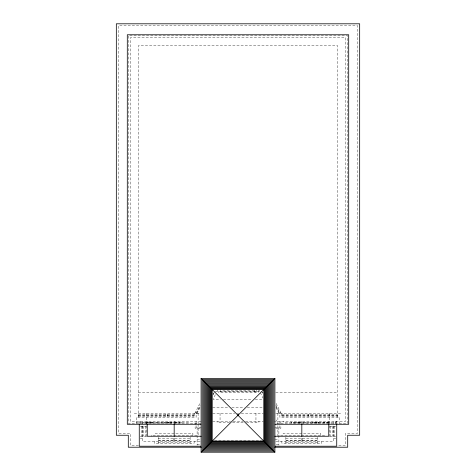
<?xml version="1.0" encoding="UTF-8"?>
<svg xmlns="http://www.w3.org/2000/svg" width="476" height="476" viewBox="0 0 476 476"><rect width="100%" height="100%" fill="white"/><g stroke="black" fill="none" stroke-linecap="round" stroke-linejoin="round"><path stroke-width="0.36" stroke-dasharray="2.38 1.78" d="M215.342 394.687L213.028 399.346L220.418 399.346M194.88 413.305L199.819 403.428M196.112 413.073L200.057 405.189M196.558 413.293L199.843 406.724M199.962 407.605L196.112 415.298L196.112 417.297L136.279 417.297L136.279 423.277M213.111 394.687L214.771 391.367L261.937 391.367M217.002 391.367L217.996 389.368M213.147 394.431L214.123 392.593M278.995 413.519L280.78 412.627M254.309 390.618L222.399 390.618L222.399 391.861M220.4 391.861L256.302 391.861M138.272 392.26L200.241 392.26M275.759 392.26L337.728 392.26M223.381 399.346L252.292 399.346M255.255 399.346L262.669 399.346M212.677 407.319L228.129 407.319M231.806 407.319L244.313 407.319M247.258 407.319L262.71 407.319M134.28 413.305L200.188 413.305M212.701 413.305L234.704 413.305M237.256 413.305L238.744 413.305M241.296 413.305L263.299 413.305M275.812 413.305L341.72 413.305M138.272 414.304L194.119 414.304M281.881 414.304L337.728 414.304M138.272 415.298L165.196 415.298M167.195 415.298L194.119 415.298M281.881 415.298L308.805 415.298M310.804 415.298L337.728 415.298M138.272 415.798L165.196 415.798M167.195 415.798L194.119 415.798M281.881 415.798L308.805 415.798M310.804 415.798L337.728 415.798M138.272 416.298L194.119 416.298M281.881 416.298L337.728 416.298M201.098 421.284L130.293 421.284L130.293 37.765L345.707 37.765L345.707 421.284L274.569 421.284M212.671 421.284L230.58 421.284M233.186 421.284L242.814 421.284M245.42 421.284L263.329 421.284M136.279 422.283L189.133 422.283L189.133 421.284M229.575 422.283L217.056 422.283L217.056 421.284M232.49 422.283L243.51 422.283M246.425 422.283L258.944 422.283L258.944 421.284M147.435 422.283L147.435 422.98L143.335 422.98L143.335 422.283M161.108 422.98L157.258 422.98L157.258 422.283M176.287 422.98L176.298 422.283L176.251 422.98L179.702 422.98L179.702 422.283M201.039 423.277L128.3 423.277L128.3 35.765L347.7 35.765L347.7 423.277L275.842 423.277M140.265 426.27L146.251 426.27M329.749 426.27L335.735 426.27M201.098 427.269L196.112 427.269L196.112 421.284M274.902 427.269L279.888 427.269L279.888 421.284M200.194 428.263L195.118 428.263L195.118 421.284M275.806 428.263L280.882 428.263L280.882 425.473M196.993 435.248L151.356 435.248L151.356 436.242M324.644 435.248L279.007 435.248L279.007 436.242M140.265 436.242L146.251 436.242M329.749 436.242L335.735 436.242M140.265 438.235L142.259 438.235M158.216 438.235L190.132 438.235M285.868 438.235L317.784 438.235M333.741 438.235L335.735 438.235M197.112 439.812L201.098 439.812M274.902 439.812L278.888 439.812M158.216 440.235L173.675 440.235M174.674 440.235L190.132 440.235M214.539 440.235L261.461 440.235M285.868 440.235L301.326 440.235M302.325 440.235L317.784 440.235M158.216 440.728L173.675 440.728M174.674 440.728L190.132 440.728M285.868 440.728L301.326 440.728M302.325 440.728L317.784 440.728M200.152 441.228L142.259 441.228L142.259 421.284M275.848 441.228L333.741 441.228L333.741 421.284M158.216 442.228L190.132 442.228M285.868 442.228L317.784 442.228M197.112 444.221L199.771 444.221M276.229 444.221L278.888 444.221M138.462 445.221L130.293 445.221L130.293 433.249L118.328 433.249L118.328 25.793L357.672 25.793L357.672 433.249L345.707 433.249L345.707 445.221L337.538 445.221M195.22 412.627L197.005 413.519M276.181 403.428L281.12 413.305M275.943 405.189L279.888 413.073M276.157 406.724L279.442 413.293M276.038 407.605L279.888 415.298L279.888 417.297L339.721 417.297L339.721 423.277M262.93 393.36L262.27 392.028L262.859 393.36M276.229 419.957L276.895 421.284M260.366 392.694L262.883 398.013M259.123 390.034L259.735 391.367M337.728 417.297L337.728 45.738L138.272 45.738L138.272 417.297M336.734 421.284L336.734 423.485M336.461 421.284L336.461 422.283L283.607 422.283L283.607 421.284M335.735 421.284L335.735 423.462M334.735 426.27L334.735 436.242M333.242 426.27L333.242 436.242M332.742 426.27L332.742 436.242M330.749 426.27L330.749 436.242M329.749 413.305L329.749 437.242M329.089 422.283L329.089 422.98L328.273 422.98L328.273 422.283M328.755 421.284L328.755 423.42M327.452 422.283L327.452 422.98L324.001 422.98L324.037 422.283L324.049 422.98M327.25 422.283L327.25 422.98M327.202 422.283L327.202 422.98M326.75 422.283L326.75 422.98M324.739 422.283L324.739 422.98M323.507 422.283L323.507 422.98L320.336 422.98L320.336 422.283M323.341 422.283L323.341 422.98M321.77 441.228L321.77 443.221L281.881 443.221L281.881 441.228M321.008 422.283L321.008 422.98M320.538 435.248L320.538 433.249L283.113 433.249L283.113 435.248M319.503 422.283L319.503 422.98L317.534 422.98L317.534 422.283M318.86 422.283L318.86 422.98M318.182 422.283L318.182 422.98M317.784 437.242L317.784 443.221M317.331 422.283L317.331 422.98L313.404 422.98L313.404 422.283M316.576 422.283L316.576 422.98M316.457 422.283L316.457 422.98M315.874 422.283L315.874 422.98M315.528 422.283L315.528 422.98M314.85 422.283L314.85 422.98M314.077 422.283L314.077 422.98M312.661 422.283L312.661 422.98L309.489 422.98L309.489 422.283M312.488 422.283L312.488 422.98M310.804 414.304L310.804 416.298M310.162 422.283L310.162 422.98M308.805 414.304L308.805 416.298M308.859 422.283L308.859 422.98L305.009 422.98L305.009 422.283M305.711 422.283L305.711 422.98M304.557 422.283L304.557 422.98L300.07 422.98L300.07 422.283M303.855 422.283L303.855 422.98M302.325 438.235L302.325 442.228M301.826 421.284L301.826 423.42M301.314 438.235L301.314 442.228M300.772 422.283L300.772 422.98M299.957 422.283L299.957 422.98L296.03 422.98L296.03 422.283M299.208 422.283L299.208 422.98M299.083 422.283L299.083 422.98M298.5 422.283L298.5 422.98M298.154 422.283L298.154 422.98M297.476 422.283L297.476 422.98M296.703 422.283L296.703 422.98M295.18 422.283L295.162 422.98L291.086 422.98L291.086 422.283M294.513 422.283L294.513 422.98M293.341 422.283L293.341 422.98M291.788 422.283L291.788 422.98M285.868 437.242L285.868 443.221M281.881 413.305L281.881 417.297M280.882 421.284L280.882 424.776M278.888 427.269L278.888 445.221M277.889 413.305L277.889 424.913M277.889 425.633L277.889 437.242M258.301 390.034L258.301 392.361L218.407 392.361L218.407 391.367M256.302 389.368L256.302 392.361M255.951 413.305L255.951 422.283M255.309 391.367L255.309 392.361M254.309 390.034L254.309 391.861M220.4 389.368L220.4 392.361M220.049 413.305L220.049 422.283M198.111 413.305L198.111 423.462M198.111 424.187L198.111 435.79M197.112 427.269L197.112 445.221M194.119 413.305L194.119 417.297M194.119 441.228L194.119 443.221L154.23 443.221L154.23 441.228M192.887 435.248L192.887 433.249L155.462 433.249L155.462 435.248M190.132 437.242L190.132 443.221M181.338 422.283L181.338 422.98L180.523 422.98L180.523 422.283M179 422.283L179 422.98M176.989 422.283L176.989 422.98M175.757 422.283L175.757 422.98L172.586 422.98L172.586 422.283M175.59 422.283L175.59 422.98M174.674 438.235L174.674 442.228M174.174 421.284L174.174 423.42M173.675 438.235L173.675 442.228M173.264 422.283L173.264 422.98M171.759 422.283L171.759 422.98L169.789 422.98L169.789 422.283M171.11 422.283L171.11 422.98M170.432 422.283L170.432 422.98M169.581 422.283L169.581 422.98L165.654 422.98L165.654 422.283M168.831 422.283L168.831 422.98M168.706 422.283L168.706 422.98M168.123 422.283L168.123 422.98M167.778 422.283L167.778 422.98M167.195 414.304L167.195 416.298M167.1 422.283L167.1 422.98M166.326 422.283L166.326 422.98M165.196 414.304L165.196 416.298M164.91 422.283L164.91 422.98L161.739 422.98L161.739 422.283M164.744 422.283L164.744 422.98M162.411 422.283L162.411 422.98M161.108 422.283L161.061 422.98M158.216 437.242L158.216 443.221M157.961 422.283L157.961 422.98M156.812 422.283L156.812 422.98L152.32 422.98L152.32 422.283M156.11 422.283L156.11 422.98M153.022 422.283L153.022 422.98M152.207 422.283L152.207 422.98L148.28 422.98L148.28 422.283M151.457 422.283L151.457 422.98M151.332 422.283L151.332 422.98M150.749 422.283L150.749 422.98M150.404 422.283L150.404 422.98M149.726 422.283L149.726 422.98M148.958 422.283L148.958 422.98M147.358 422.283L147.411 422.98M147.245 421.284L147.245 423.42M146.763 422.283L146.763 422.98M146.251 413.305L146.251 437.242M145.591 422.283L145.591 422.98M145.251 426.27L145.251 436.242M144.038 422.283L144.038 422.98M143.258 426.27L143.258 436.242M142.758 426.27L142.758 436.242M141.265 426.27L141.265 436.242M140.265 421.284L140.265 423.462M139.266 421.284L139.266 423.485M179.506 422.98L179.506 422.283L179.452 422.98"/><path stroke-width="0.71" d="M201.098 452.2L274.902 378.402L201.098 378.402L201.098 452.2L274.902 452.2L274.902 378.402M200.884 424.277L127.3 424.277L127.3 34.772L348.7 34.772L348.7 424.277L275.116 424.277M201.098 436.242L147.245 436.242L147.245 424.134M274.902 436.242L328.755 436.242L328.755 424.134M200.866 446.214L139.266 446.214L139.266 424.217M275.134 446.214L336.734 446.214L336.734 424.217M201.187 447.214L128.3 447.214L128.3 435.248L116.328 435.248L116.328 23.8L359.672 23.8L359.672 435.248L347.7 435.248L347.7 447.214L274.813 447.214M201.098 378.402L274.902 452.2M301.826 424.134L301.826 436.242M174.174 424.134L174.174 436.242M273.795 379.509L202.205 379.509L202.205 451.093L273.795 451.093L273.795 379.509M272.712 380.586L203.288 380.586L203.288 450.016L272.712 450.016L272.712 380.586M271.665 381.633L204.335 381.633L204.335 448.963L271.665 448.963L271.665 381.633M270.648 382.656L205.352 382.656L205.352 447.946L270.648 447.946L270.648 382.656M269.66 383.644L206.34 383.644L206.34 446.958L269.66 446.958L269.66 383.644M268.702 384.596L207.298 384.596L207.298 446.006L268.702 446.006L268.702 384.596M267.786 385.512L208.214 385.512L208.214 445.084L267.786 445.084L267.786 385.512M266.905 386.399L209.095 386.399L209.095 444.203L266.905 444.203L266.905 386.399M266.06 387.244L209.94 387.244L209.94 443.358L266.06 443.358L266.06 387.244M265.251 388.047L210.749 388.047L210.749 442.555L265.251 442.555L265.251 388.047M264.483 388.815L211.517 388.815L211.517 441.787L264.483 441.787L264.483 388.815M263.764 389.541L212.236 389.541L212.236 441.062L263.764 441.062L263.764 389.541M238.25 415.048L237.75 415.048L237.75 415.548L238.25 415.548L238.25 415.048"/></g></svg>
